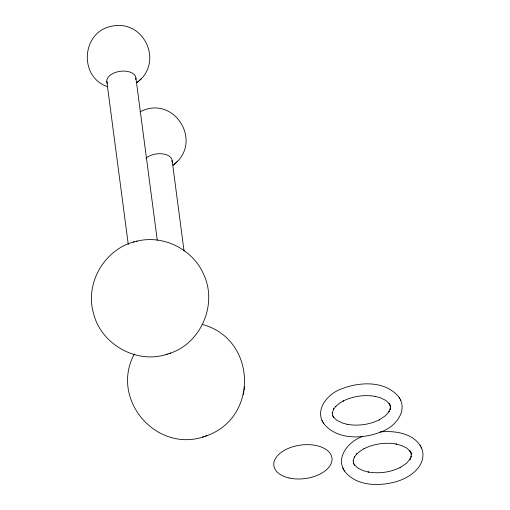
<?xml version="1.0" encoding="UTF-8"?>
<svg xmlns="http://www.w3.org/2000/svg" width="510" height="510" viewBox="0 0 510 510"><rect width="100%" height="100%" fill="white"/><g stroke="black" fill="none" stroke-linecap="round" stroke-linejoin="round"><path stroke-width="0.76" d="M205.288 436.197C259.15 418.755 256.932 338.806 202.266 324.443M243.302 394.683L243.863 391.463M244.086 390.163L244.653 386.861M134.283 354.093C109.382 400.356 158.017 455.041 206.875 435.674M138.707 80.988L136.878 82.601C164.36 62.768 144.164 18.57 111.199 26.322C81.224 32.308 78.712 77.635 107.884 86.725M177.76 161.09L173.113 165.202C204.083 142.411 174.165 93.987 140.091 111.792M139.357 80.395L141.519 78.489M362.221 436.643C348.955 441.15 335.312 457.068 344.454 471.01C356.076 486.247 378.567 486.476 395.499 481.867C409.026 478.189 425.576 467.166 422.618 451.108C417.441 433.698 395.62 430.23 380.007 431.983M169.052 353.596C201.048 343.81 218.031 303.909 203.458 273.934C192.57 249.007 162.977 234.447 136.61 241.255M137.241 241.096C105.914 247.267 84.717 282.03 93.349 312.726C100.566 344.231 136.667 364.554 167.274 354.169M202.349 437.153L203.516 436.77M166.113 354.552L170.633 353.073M133.231 242.142L134.232 241.887M399.145 397.398C385.7 380.415 359.639 381.595 341.311 388.983C328.045 393.49 314.402 409.409 323.544 423.357C336.989 440.334 363.05 439.161 381.372 431.766C394.644 427.259 408.287 411.34 399.145 397.398L399.572 398.195M400.28 399.508L400.72 400.325M420.049 445.051L420.482 445.848M421.183 447.162L421.623 447.978M321.969 420.425L322.409 421.247M323.117 422.56L323.544 423.357M342.879 468.084L343.319 468.9M344.02 470.214L344.454 471.01M172.138 160.516L184.065 251.137M135.896 77.915L157.271 240.242M106.813 81.447L128.291 244.564M107.476 83.474A14.65 8.447 -7.5 0 1 120.099 71.33A14.65 8.447 -7.5 0 1 135.787 79.566M145.975 158.177A14.65 8.447 -7.5 0 1 163.149 153.943A14.65 8.447 -7.5 0 1 172.029 162.167M332.259 412.953L332.826 416.013L332.386 415.197L333.648 417.543L333.215 416.746L336.74 420.265L342.433 423.032L347.61 424.409L347.151 424.314C358.09 426.258 369.673 424.651 379.625 419.685L379.179 419.908L385.605 415.631L389.315 411.245L388.913 412.003L390.348 408.599L390.137 409.492L390.437 406.126L390.45 407.063L389.863 404.742L390.303 405.558L389.041 403.212L389.468 404.009L385.949 400.49L380.256 397.717L375.079 396.346L375.538 396.436C364.599 394.498 353.016 396.098 343.064 401.07L343.51 400.847L339.016 403.595L335.395 406.738L335.918 406.183L333.374 409.511L333.776 408.752L332.259 412.953M353.169 460.606L353.73 463.666L353.29 462.85L354.552 465.196L354.125 464.4L357.644 467.919L363.343 470.692L368.513 472.062L368.054 471.967C378.994 473.911 390.583 472.305 400.528 467.339L400.082 467.562L406.508 463.284L410.219 458.898L409.823 459.657L411.251 456.252L411.041 457.145L411.347 453.779L411.353 454.722L410.773 452.395L411.207 453.211L409.951 450.865L409.275 450.196L410.378 451.662L406.859 448.143L401.16 445.37L395.989 444L396.448 444.095C385.509 442.151 373.919 443.757 363.974 448.723L364.42 448.5L359.92 451.248L356.299 454.391L356.828 453.836L354.284 457.164L354.679 456.405L353.169 460.606M289.036 477.978A29.299 16.887 -7.5 0 0 332.036 458.815A29.299 16.887 -7.5 0 0 287.659 448.685A29.299 16.887 -7.5 0 0 289.036 477.978"/></g></svg>
